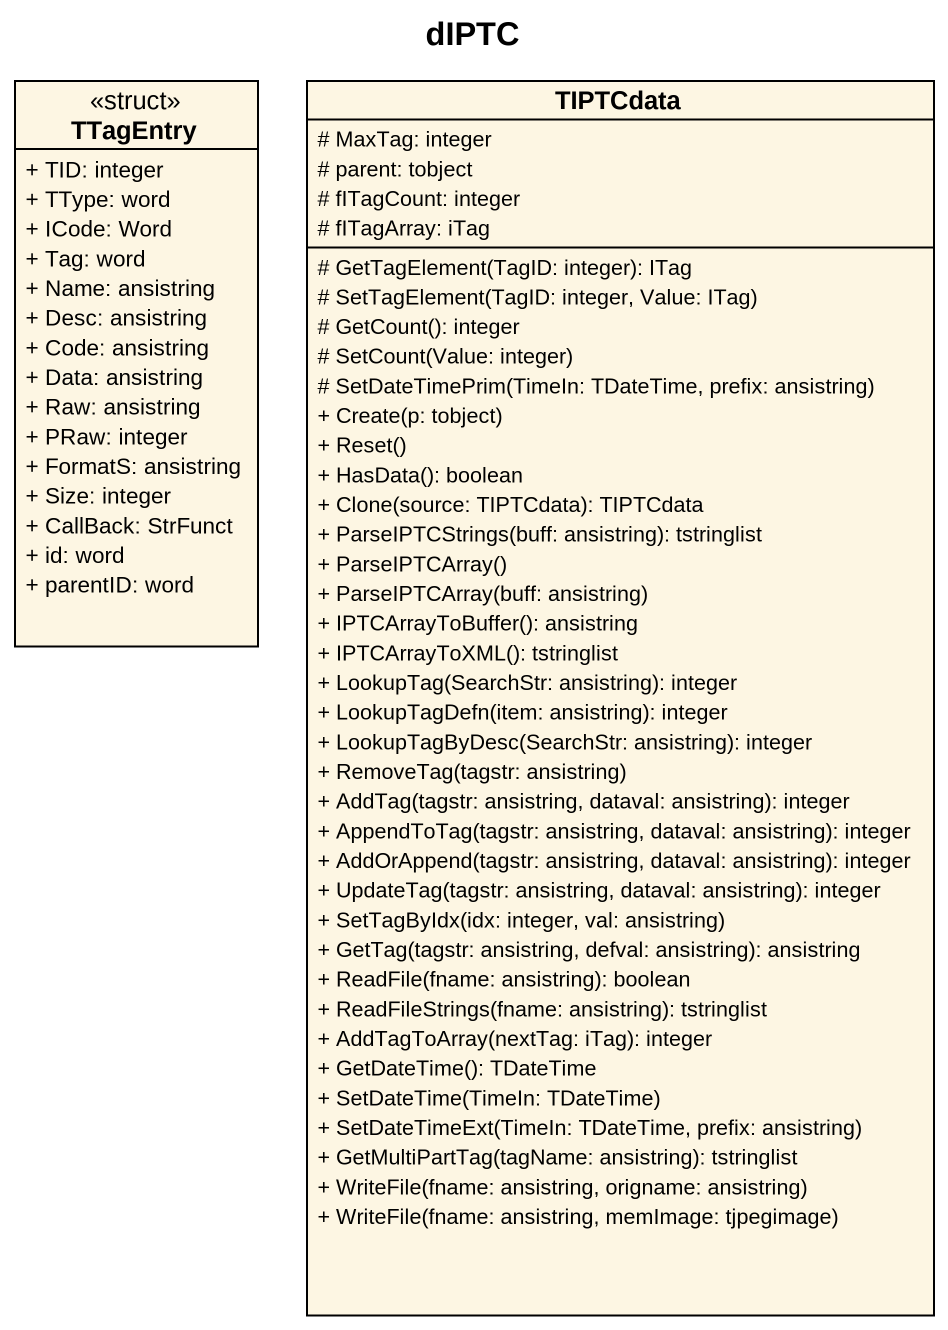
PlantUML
@startuml
title dIPTC
hide circle
hide empty members
skinparam classAttributeIconSize 0
class TTagEntry <<struct>> {
  + TID: integer
  + TType: word
  + ICode: Word
  + Tag: word
  + Name: ansistring
  + Desc: ansistring
  + Code: ansistring
  + Data: ansistring
  + Raw: ansistring
  + PRaw: integer
  + FormatS: ansistring
  + Size: integer
  + CallBack: StrFunct
  + id: word
  + parentID: word
}
class TIPTCdata {
  # MaxTag: integer
  # parent: tobject
  # fITagCount: integer
  # fITagArray: iTag
  # GetTagElement(TagID: integer): ITag
  # SetTagElement(TagID: integer, Value: ITag)
  # GetCount(): integer
  # SetCount(Value: integer)
  # SetDateTimePrim(TimeIn: TDateTime, prefix: ansistring)
  + Create(p: tobject)
  + Reset()
  + HasData(): boolean
  + Clone(source: TIPTCdata): TIPTCdata
  + ParseIPTCStrings(buff: ansistring): tstringlist
  + ParseIPTCArray()
  + ParseIPTCArray(buff: ansistring)
  + IPTCArrayToBuffer(): ansistring
  + IPTCArrayToXML(): tstringlist
  + LookupTag(SearchStr: ansistring): integer
  + LookupTagDefn(item: ansistring): integer
  + LookupTagByDesc(SearchStr: ansistring): integer
  + RemoveTag(tagstr: ansistring)
  + AddTag(tagstr: ansistring, dataval: ansistring): integer
  + AppendToTag(tagstr: ansistring, dataval: ansistring): integer
  + AddOrAppend(tagstr: ansistring, dataval: ansistring): integer
  + UpdateTag(tagstr: ansistring, dataval: ansistring): integer
  + SetTagByIdx(idx: integer, val: ansistring)
  + GetTag(tagstr: ansistring, defval: ansistring): ansistring
  + ReadFile(fname: ansistring): boolean
  + ReadFileStrings(fname: ansistring): tstringlist
  + AddTagToArray(nextTag: iTag): integer
  + GetDateTime(): TDateTime
  + SetDateTime(TimeIn: TDateTime)
  + SetDateTimeExt(TimeIn: TDateTime, prefix: ansistring)
  + GetMultiPartTag(tagName: ansistring): tstringlist
  + WriteFile(fname: ansistring, origname: ansistring)
  + WriteFile(fname: ansistring, memImage: tjpegimage)
}
@enduml
